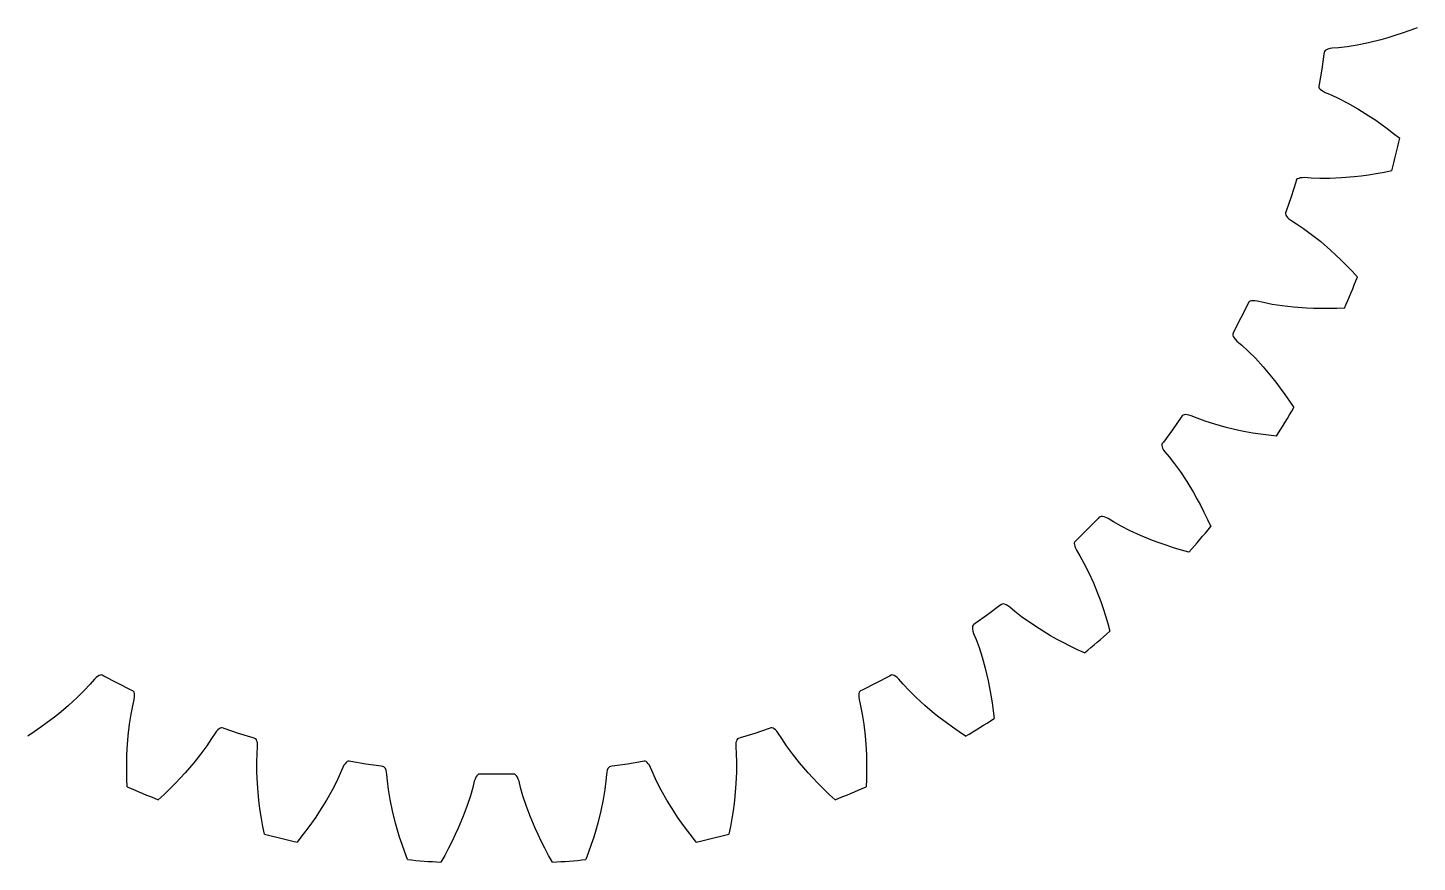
# Model space of a CAD drawing. Extents: x -31 to 91, y -31 to 31.
# Drawn here: x 44.03 to 91.35, y -31.44 to -3.04 of the extents above; entities that cross this region are included whole.
import ezdxf

# ---------------------------------------------------------------- set-up
doc = ezdxf.new("R2010")
doc.units = 0

msp = doc.modelspace()

# ---------------------------------------------------------------- linework, layer by layer
at = {"layer": 'layer0'}
for p, q in [((90.59, -3.306), (90.348, -3.379)), ((90.841, -3.224), (90.59, -3.306)), ((91.103, -3.133), (90.841, -3.224)), ((91.353, -3.04), (91.103, -3.133)), ((88.31, -3.767), (88.258, -3.79)), ((88.375, -3.749), (88.31, -3.767)), ((88.453, -3.736), (88.375, -3.749)), ((88.674, -3.716), (88.453, -3.736)), ((88.965, -3.682), (88.674, -3.716)), ((89.305, -3.628), (88.965, -3.682)), ((89.69, -3.55), (89.305, -3.628)), ((90.118, -3.444), (89.69, -3.55)), ((90.348, -3.379), (90.118, -3.444)), ((88.177, -3.935), (88.1, -4.451)), ((88.185, -3.875), (88.177, -3.935)), ((88.196, -3.844), (88.185, -3.875)), ((88.22, -3.815), (88.196, -3.844)), ((88.258, -3.79), (88.22, -3.815)), ((88.1, -4.451), (88.014, -4.964)), ((88.014, -4.964), (88.003, -5.024)), ((88.003, -5.024), (88.004, -5.057)), ((88.004, -5.057), (88.018, -5.092)), ((88.018, -5.092), (88.046, -5.128)), ((88.046, -5.128), (88.089, -5.165)), ((88.089, -5.165), (88.145, -5.202)), ((88.145, -5.202), (88.214, -5.239)), ((88.214, -5.239), (88.419, -5.326)), ((88.419, -5.326), (88.685, -5.449)), ((88.685, -5.449), (88.991, -5.605)), ((88.991, -5.605), (89.333, -5.799)), ((89.333, -5.799), (89.708, -6.032)), ((89.708, -6.032), (89.907, -6.164)), ((89.907, -6.164), (90.115, -6.309)), ((90.115, -6.309), (90.328, -6.464)), ((90.328, -6.464), (90.549, -6.632)), ((90.549, -6.632), (90.758, -6.798)), ((89.957, -8.009), (89.696, -8.051)), ((90.23, -7.96), (89.957, -8.009)), ((90.491, -7.907), (90.23, -7.96)), ((87.214, -8.295), (87.058, -8.792)), ((87.232, -8.237), (87.214, -8.295)), ((87.247, -8.208), (87.232, -8.237)), ((87.276, -8.183), (87.247, -8.208)), ((87.318, -8.164), (87.276, -8.183)), ((87.372, -8.15), (87.318, -8.164)), ((87.439, -8.142), (87.372, -8.15)), ((87.518, -8.141), (87.439, -8.142)), ((87.74, -8.156), (87.518, -8.141)), ((88.032, -8.168), (87.74, -8.156)), ((88.376, -8.167), (88.032, -8.168)), ((88.769, -8.151), (88.376, -8.167)), ((89.208, -8.113), (88.769, -8.151)), ((89.446, -8.085), (89.208, -8.113)), ((89.696, -8.051), (89.446, -8.085)), ((87.058, -8.792), (86.892, -9.285)), ((86.872, -9.343), (86.868, -9.375)), ((86.868, -9.375), (86.877, -9.412)), ((86.892, -9.285), (86.872, -9.343)), ((86.877, -9.412), (86.899, -9.452)), ((86.899, -9.452), (86.935, -9.496)), ((86.935, -9.496), (86.984, -9.541)), ((86.984, -9.541), (87.047, -9.589)), ((87.047, -9.589), (87.236, -9.707)), ((87.236, -9.707), (87.48, -9.869)), ((87.48, -9.869), (87.758, -10.071)), ((87.758, -10.071), (88.065, -10.316)), ((88.065, -10.316), (88.399, -10.605)), ((88.399, -10.605), (88.575, -10.767)), ((88.575, -10.767), (88.757, -10.942)), ((88.757, -10.942), (88.944, -11.129)), ((88.944, -11.129), (89.135, -11.329)), ((89.135, -11.329), (89.316, -11.526)), ((85.581, -12.45), (85.349, -12.916)), ((85.608, -12.395), (85.581, -12.45)), ((85.628, -12.369), (85.608, -12.395)), ((85.66, -12.349), (85.628, -12.369)), ((85.704, -12.337), (85.66, -12.349)), ((85.76, -12.331), (85.704, -12.337)), ((85.827, -12.334), (85.76, -12.331)), ((85.906, -12.345), (85.827, -12.334)), ((86.122, -12.395), (85.906, -12.345)), ((86.409, -12.453), (86.122, -12.395)), ((86.749, -12.506), (86.409, -12.453)), ((87.139, -12.551), (86.749, -12.506)), ((87.58, -12.582), (87.139, -12.551)), ((87.819, -12.592), (87.58, -12.582)), ((88.071, -12.597), (87.819, -12.592)), ((88.335, -12.597), (88.071, -12.597)), ((88.612, -12.591), (88.335, -12.597)), ((88.879, -12.58), (88.612, -12.591)), ((85.349, -12.916), (85.109, -13.378)), ((85.08, -13.431), (85.07, -13.463)), ((85.07, -13.463), (85.073, -13.501)), ((85.073, -13.501), (85.089, -13.544)), ((85.109, -13.378), (85.08, -13.431)), ((85.089, -13.544), (85.118, -13.592)), ((85.118, -13.592), (85.159, -13.645)), ((85.159, -13.645), (85.215, -13.702)), ((85.215, -13.702), (85.382, -13.848)), ((85.382, -13.848), (85.597, -14.046)), ((85.597, -14.046), (85.84, -14.29)), ((85.84, -14.29), (86.106, -14.579)), ((86.106, -14.579), (86.39, -14.917)), ((86.39, -14.917), (86.539, -15.104)), ((86.539, -15.104), (86.691, -15.306)), ((86.691, -15.306), (86.846, -15.52)), ((86.846, -15.52), (87.004, -15.747)), ((87.004, -15.747), (87.152, -15.97)), ((83.319, -16.298), (83.017, -16.722)), ((83.353, -16.249), (83.319, -16.298)), ((83.377, -16.226), (83.353, -16.249)), ((83.412, -16.211), (83.377, -16.226)), ((83.458, -16.206), (83.412, -16.211)), ((83.514, -16.209), (83.458, -16.206)), ((83.58, -16.223), (83.514, -16.209)), ((83.655, -16.246), (83.58, -16.223)), ((83.862, -16.329), (83.655, -16.246)), ((84.136, -16.431), (83.862, -16.329)), ((84.463, -16.536), (84.136, -16.431)), ((84.842, -16.642), (84.463, -16.536)), ((83.017, -16.722), (82.707, -17.141)), ((85.272, -16.742), (84.842, -16.642)), ((85.506, -16.789), (85.272, -16.742)), ((85.755, -16.833), (85.506, -16.789)), ((86.016, -16.874), (85.755, -16.833)), ((86.29, -16.912), (86.016, -16.874)), ((86.556, -16.942), (86.29, -16.912)), ((82.656, -17.219), (82.653, -17.257)), ((82.653, -17.257), (82.661, -17.302)), ((82.67, -17.189), (82.656, -17.219)), ((82.661, -17.302), (82.682, -17.354)), ((82.707, -17.141), (82.67, -17.189)), ((82.682, -17.354), (82.715, -17.413)), ((82.715, -17.413), (82.761, -17.477)), ((82.761, -17.477), (82.904, -17.648)), ((82.904, -17.648), (83.085, -17.877)), ((83.085, -17.877), (83.287, -18.156)), ((83.287, -18.156), (83.504, -18.484)), ((83.504, -18.484), (83.732, -18.861)), ((83.732, -18.861), (83.849, -19.07)), ((83.849, -19.07), (83.968, -19.293)), ((83.968, -19.293), (84.088, -19.528)), ((80.482, -19.746), (80.117, -20.117)), ((80.524, -19.702), (80.482, -19.746)), ((80.551, -19.683), (80.524, -19.702)), ((80.588, -19.674), (80.551, -19.683)), ((80.634, -19.676), (80.588, -19.674)), ((80.689, -19.688), (80.634, -19.676)), ((80.752, -19.712), (80.689, -19.688)), ((80.823, -19.746), (80.752, -19.712)), ((81.014, -19.861), (80.823, -19.746)), ((81.269, -20.004), (81.014, -19.861)), ((84.088, -19.528), (84.208, -19.778)), ((84.208, -19.778), (84.319, -20.021)), ((80.117, -20.117), (79.746, -20.482)), ((81.575, -20.16), (81.269, -20.004)), ((81.933, -20.323), (81.575, -20.16)), ((82.342, -20.489), (81.933, -20.323)), ((79.683, -20.551), (79.674, -20.588)), ((79.674, -20.588), (79.676, -20.634)), ((79.676, -20.634), (79.688, -20.689)), ((79.702, -20.524), (79.683, -20.551)), ((79.688, -20.689), (79.712, -20.752)), ((79.746, -20.482), (79.702, -20.524)), ((79.712, -20.752), (79.746, -20.823)), ((82.566, -20.572), (82.342, -20.489)), ((82.805, -20.655), (82.566, -20.572)), ((83.056, -20.737), (82.805, -20.655)), ((83.321, -20.816), (83.056, -20.737)), ((83.578, -20.888), (83.321, -20.816)), ((79.746, -20.823), (79.861, -21.014)), ((79.861, -21.014), (80.004, -21.269)), ((80.004, -21.269), (80.16, -21.575)), ((80.16, -21.575), (80.323, -21.933)), ((80.323, -21.933), (80.489, -22.342)), ((77.141, -22.707), (76.722, -23.017)), ((77.189, -22.67), (77.141, -22.707)), ((77.219, -22.656), (77.189, -22.67)), ((77.257, -22.653), (77.219, -22.656)), ((77.302, -22.661), (77.257, -22.653)), ((77.354, -22.682), (77.302, -22.661)), ((77.413, -22.715), (77.354, -22.682)), ((80.489, -22.342), (80.572, -22.566)), ((80.572, -22.566), (80.655, -22.805)), ((76.722, -23.017), (76.298, -23.319)), ((77.477, -22.761), (77.413, -22.715)), ((77.648, -22.904), (77.477, -22.761)), ((77.877, -23.085), (77.648, -22.904)), ((78.156, -23.287), (77.877, -23.085)), ((80.655, -22.805), (80.737, -23.056)), ((80.737, -23.056), (80.816, -23.321)), ((76.211, -23.412), (76.206, -23.458)), ((76.206, -23.458), (76.209, -23.514)), ((76.209, -23.514), (76.223, -23.58)), ((76.226, -23.377), (76.211, -23.412)), ((76.223, -23.58), (76.246, -23.655)), ((76.249, -23.353), (76.226, -23.377)), ((76.246, -23.655), (76.329, -23.862)), ((76.298, -23.319), (76.249, -23.353)), ((78.484, -23.504), (78.156, -23.287)), ((78.861, -23.732), (78.484, -23.504)), ((80.816, -23.321), (80.888, -23.578)), ((76.329, -23.862), (76.431, -24.136)), ((79.07, -23.849), (78.861, -23.732)), ((79.293, -23.968), (79.07, -23.849)), ((79.528, -24.088), (79.293, -23.968)), ((79.778, -24.208), (79.528, -24.088)), ((76.431, -24.136), (76.536, -24.463)), ((76.536, -24.463), (76.642, -24.842)), ((80.021, -24.319), (79.778, -24.208)), ((46.499, -25.073), (46.456, -25.089)), ((46.537, -25.07), (46.499, -25.073)), ((46.569, -25.08), (46.537, -25.07)), ((46.622, -25.109), (46.569, -25.08)), ((73.431, -25.08), (73.378, -25.109)), ((73.463, -25.07), (73.431, -25.08)), ((73.501, -25.073), (73.463, -25.07)), ((73.544, -25.089), (73.501, -25.073)), ((76.642, -24.842), (76.742, -25.272)), ((46.152, -25.382), (45.954, -25.597)), ((46.298, -25.215), (46.152, -25.382)), ((46.355, -25.159), (46.298, -25.215)), ((46.408, -25.118), (46.355, -25.159)), ((46.456, -25.089), (46.408, -25.118)), ((47.084, -25.349), (46.622, -25.109)), ((47.55, -25.581), (47.084, -25.349)), ((72.916, -25.349), (72.45, -25.581)), ((73.378, -25.109), (72.916, -25.349)), ((73.592, -25.118), (73.544, -25.089)), ((73.645, -25.159), (73.592, -25.118)), ((73.702, -25.215), (73.645, -25.159)), ((73.848, -25.382), (73.702, -25.215)), ((74.046, -25.597), (73.848, -25.382)), ((76.742, -25.272), (76.789, -25.506)), ((76.789, -25.506), (76.833, -25.755)), ((45.71, -25.84), (45.421, -26.106)), ((45.954, -25.597), (45.71, -25.84)), ((47.605, -25.608), (47.55, -25.581)), ((47.631, -25.628), (47.605, -25.608)), ((47.605, -26.122), (47.655, -25.906)), ((47.651, -25.66), (47.631, -25.628)), ((47.663, -25.704), (47.651, -25.66)), ((47.655, -25.906), (47.666, -25.827)), ((47.669, -25.76), (47.663, -25.704)), ((47.666, -25.827), (47.669, -25.76)), ((72.337, -25.704), (72.331, -25.76)), ((72.331, -25.76), (72.334, -25.827)), ((72.334, -25.827), (72.345, -25.906)), ((72.349, -25.66), (72.337, -25.704)), ((72.345, -25.906), (72.395, -26.122)), ((72.369, -25.628), (72.349, -25.66)), ((72.395, -25.608), (72.369, -25.628)), ((72.45, -25.581), (72.395, -25.608)), ((74.29, -25.84), (74.046, -25.597)), ((74.579, -26.106), (74.29, -25.84)), ((76.833, -25.755), (76.874, -26.016)), ((76.874, -26.016), (76.912, -26.29)), ((45.083, -26.39), (44.896, -26.539)), ((45.421, -26.106), (45.083, -26.39)), ((47.494, -26.749), (47.547, -26.409)), ((47.547, -26.409), (47.605, -26.122)), ((72.395, -26.122), (72.453, -26.409)), ((72.453, -26.409), (72.506, -26.749)), ((74.917, -26.39), (74.579, -26.106)), ((75.104, -26.539), (74.917, -26.39)), ((76.912, -26.29), (76.942, -26.556)), ((44.48, -26.846), (44.253, -27.004)), ((44.694, -26.691), (44.48, -26.846)), ((44.896, -26.539), (44.694, -26.691)), ((47.449, -27.139), (47.494, -26.749)), ((50.504, -26.935), (50.459, -26.984)), ((50.548, -26.899), (50.504, -26.935)), ((50.588, -26.877), (50.548, -26.899)), ((50.625, -26.868), (50.588, -26.877)), ((50.657, -26.872), (50.625, -26.868)), ((50.715, -26.892), (50.657, -26.872)), ((51.208, -27.058), (50.715, -26.892)), ((69.285, -26.892), (68.792, -27.058)), ((69.343, -26.872), (69.285, -26.892)), ((69.375, -26.868), (69.343, -26.872)), ((69.412, -26.877), (69.375, -26.868)), ((69.452, -26.899), (69.412, -26.877)), ((69.496, -26.935), (69.452, -26.899)), ((69.541, -26.984), (69.496, -26.935)), ((72.506, -26.749), (72.551, -27.139)), ((75.306, -26.691), (75.104, -26.539)), ((75.52, -26.846), (75.306, -26.691)), ((75.747, -27.004), (75.52, -26.846)), ((44.253, -27.004), (44.03, -27.152)), ((47.418, -27.58), (47.449, -27.139)), ((50.293, -27.236), (50.131, -27.48)), ((50.411, -27.047), (50.293, -27.236)), ((50.459, -26.984), (50.411, -27.047)), ((51.705, -27.214), (51.208, -27.058)), ((51.763, -27.232), (51.705, -27.214)), ((51.792, -27.247), (51.763, -27.232)), ((51.817, -27.276), (51.792, -27.247)), ((51.836, -27.318), (51.817, -27.276)), ((51.85, -27.372), (51.836, -27.318)), ((51.858, -27.439), (51.85, -27.372)), ((51.859, -27.518), (51.858, -27.439)), ((68.142, -27.439), (68.141, -27.518)), ((68.15, -27.372), (68.142, -27.439)), ((68.164, -27.318), (68.15, -27.372)), ((68.183, -27.276), (68.164, -27.318)), ((68.208, -27.247), (68.183, -27.276)), ((68.237, -27.232), (68.208, -27.247)), ((68.295, -27.214), (68.237, -27.232)), ((68.792, -27.058), (68.295, -27.214)), ((69.589, -27.047), (69.541, -26.984)), ((69.707, -27.236), (69.589, -27.047)), ((69.869, -27.48), (69.707, -27.236)), ((72.551, -27.139), (72.582, -27.58)), ((75.97, -27.152), (75.747, -27.004)), ((47.403, -28.071), (47.408, -27.819)), ((47.408, -27.819), (47.418, -27.58)), ((49.929, -27.758), (49.684, -28.065)), ((50.131, -27.48), (49.929, -27.758)), ((51.832, -28.032), (51.844, -27.74)), ((51.844, -27.74), (51.859, -27.518)), ((68.141, -27.518), (68.156, -27.74)), ((68.156, -27.74), (68.168, -28.032)), ((70.071, -27.758), (69.869, -27.48)), ((70.316, -28.065), (70.071, -27.758)), ((72.582, -27.58), (72.592, -27.819)), ((72.592, -27.819), (72.597, -28.071)), ((47.403, -28.335), (47.403, -28.071)), ((47.409, -28.612), (47.403, -28.335)), ((49.684, -28.065), (49.395, -28.399)), ((51.833, -28.376), (51.832, -28.032)), ((51.849, -28.769), (51.833, -28.376)), ((54.761, -28.214), (54.674, -28.419)), ((54.798, -28.145), (54.761, -28.214)), ((54.835, -28.089), (54.798, -28.145)), ((54.872, -28.046), (54.835, -28.089)), ((54.908, -28.018), (54.872, -28.046)), ((54.943, -28.004), (54.908, -28.018)), ((54.976, -28.003), (54.943, -28.004)), ((55.036, -28.014), (54.976, -28.003)), ((55.549, -28.1), (55.036, -28.014)), ((56.065, -28.177), (55.549, -28.1)), ((56.125, -28.185), (56.065, -28.177)), ((56.156, -28.196), (56.125, -28.185)), ((56.185, -28.22), (56.156, -28.196)), ((56.21, -28.258), (56.185, -28.22)), ((56.233, -28.31), (56.21, -28.258)), ((56.251, -28.375), (56.233, -28.31)), ((56.264, -28.453), (56.251, -28.375)), ((63.749, -28.375), (63.736, -28.453)), ((63.767, -28.31), (63.749, -28.375)), ((63.79, -28.258), (63.767, -28.31)), ((63.815, -28.22), (63.79, -28.258)), ((63.844, -28.196), (63.815, -28.22)), ((63.875, -28.185), (63.844, -28.196)), ((63.935, -28.177), (63.875, -28.185)), ((64.451, -28.1), (63.935, -28.177)), ((64.964, -28.014), (64.451, -28.1)), ((65.024, -28.003), (64.964, -28.014)), ((65.057, -28.004), (65.024, -28.003)), ((65.092, -28.018), (65.057, -28.004)), ((65.128, -28.046), (65.092, -28.018)), ((65.165, -28.089), (65.128, -28.046)), ((65.202, -28.145), (65.165, -28.089)), ((65.239, -28.214), (65.202, -28.145)), ((65.326, -28.419), (65.239, -28.214)), ((68.167, -28.376), (68.151, -28.769)), ((68.168, -28.032), (68.167, -28.376)), ((70.605, -28.399), (70.316, -28.065)), ((72.597, -28.335), (72.591, -28.612)), ((72.597, -28.071), (72.597, -28.335)), ((47.42, -28.879), (47.409, -28.612)), ((49.058, -28.757), (48.871, -28.944)), ((49.233, -28.575), (49.058, -28.757)), ((49.395, -28.399), (49.233, -28.575)), ((51.887, -29.208), (51.849, -28.769)), ((54.551, -28.685), (54.395, -28.991)), ((54.674, -28.419), (54.551, -28.685)), ((56.284, -28.674), (56.264, -28.453)), ((56.318, -28.965), (56.284, -28.674)), ((59.239, -28.687), (59.185, -28.903)), ((59.264, -28.612), (59.239, -28.687)), ((59.292, -28.551), (59.264, -28.612)), ((59.322, -28.503), (59.292, -28.551)), ((59.354, -28.47), (59.322, -28.503)), ((59.386, -28.45), (59.354, -28.47)), ((59.419, -28.444), (59.386, -28.45)), ((59.479, -28.445), (59.419, -28.444)), ((60, -28.45), (59.479, -28.445)), ((60.521, -28.445), (60, -28.45)), ((60.581, -28.444), (60.521, -28.445)), ((60.614, -28.45), (60.581, -28.444)), ((60.646, -28.47), (60.614, -28.45)), ((60.678, -28.503), (60.646, -28.47)), ((60.708, -28.551), (60.678, -28.503)), ((60.736, -28.612), (60.708, -28.551)), ((60.761, -28.687), (60.736, -28.612)), ((60.815, -28.903), (60.761, -28.687)), ((63.716, -28.674), (63.682, -28.965)), ((63.736, -28.453), (63.716, -28.674)), ((65.449, -28.685), (65.326, -28.419)), ((65.605, -28.991), (65.449, -28.685)), ((68.151, -28.769), (68.113, -29.208)), ((70.767, -28.575), (70.605, -28.399)), ((70.942, -28.757), (70.767, -28.575)), ((71.129, -28.944), (70.942, -28.757)), ((72.591, -28.612), (72.58, -28.879)), ((48.671, -29.135), (48.474, -29.316)), ((48.871, -28.944), (48.671, -29.135)), ((51.915, -29.446), (51.887, -29.208)), ((54.201, -29.333), (53.968, -29.708)), ((54.395, -28.991), (54.201, -29.333)), ((56.372, -29.305), (56.318, -28.965)), ((56.45, -29.69), (56.372, -29.305)), ((59.106, -29.184), (58.999, -29.511)), ((59.185, -28.903), (59.106, -29.184)), ((60.894, -29.184), (60.815, -28.903)), ((61.001, -29.511), (60.894, -29.184)), ((63.628, -29.305), (63.55, -29.69)), ((63.682, -28.965), (63.628, -29.305)), ((65.799, -29.333), (65.605, -28.991)), ((66.032, -29.708), (65.799, -29.333)), ((68.113, -29.208), (68.085, -29.446)), ((71.329, -29.135), (71.129, -28.944)), ((71.526, -29.316), (71.329, -29.135)), ((51.949, -29.696), (51.915, -29.446)), ((51.991, -29.957), (51.949, -29.696)), ((53.968, -29.708), (53.836, -29.907)), ((56.556, -30.118), (56.45, -29.69)), ((58.999, -29.511), (58.862, -29.879)), ((61.138, -29.879), (61.001, -29.511)), ((63.55, -29.69), (63.444, -30.118)), ((66.164, -29.907), (66.032, -29.708)), ((68.051, -29.696), (68.009, -29.957)), ((68.085, -29.446), (68.051, -29.696)), ((52.04, -30.23), (51.991, -29.957)), ((52.093, -30.491), (52.04, -30.23)), ((53.691, -30.115), (53.536, -30.328)), ((53.836, -29.907), (53.691, -30.115)), ((56.621, -30.348), (56.556, -30.118)), ((58.69, -30.286), (58.59, -30.503)), ((58.862, -29.879), (58.69, -30.286)), ((61.31, -30.286), (61.138, -29.879)), ((61.41, -30.503), (61.31, -30.286)), ((63.444, -30.118), (63.379, -30.348)), ((66.309, -30.115), (66.164, -29.907)), ((66.464, -30.328), (66.309, -30.115)), ((67.96, -30.23), (67.907, -30.491)), ((68.009, -29.957), (67.96, -30.23)), ((53.368, -30.549), (53.202, -30.758)), ((53.536, -30.328), (53.368, -30.549)), ((56.694, -30.59), (56.621, -30.348)), ((56.776, -30.841), (56.694, -30.59)), ((58.48, -30.731), (58.36, -30.966)), ((58.59, -30.503), (58.48, -30.731)), ((61.52, -30.731), (61.41, -30.503)), ((61.64, -30.966), (61.52, -30.731)), ((63.306, -30.59), (63.224, -30.841)), ((63.379, -30.348), (63.306, -30.59)), ((66.632, -30.549), (66.464, -30.328)), ((66.798, -30.758), (66.632, -30.549)), ((56.867, -31.103), (56.776, -30.841)), ((56.96, -31.353), (56.867, -31.103)), ((58.229, -31.21), (58.098, -31.442)), ((58.36, -30.966), (58.229, -31.21)), ((61.771, -31.21), (61.64, -30.966)), ((61.902, -31.442), (61.771, -31.21)), ((63.133, -31.103), (63.04, -31.353)), ((63.224, -30.841), (63.133, -31.103))]:
    msp.add_line(p, q, dxfattribs=at)
for start, end in [(345.4624, 347.5376), (336.4624, 338.5376), (327.4624, 329.5376), (318.4624, 320.5376), (309.4624, 311.5376), (300.4624, 302.5376), (246.4624, 248.5376), (291.4624, 293.5376), (255.4624, 257.5376), (282.4624, 284.5376), (264.4624, 266.5376), (273.4624, 275.5376)]:
    msp.add_arc((60, 0), 31.5, start, end, dxfattribs=at)
at = {"layer": 'layer2'}
for p, q in [((90.59, -3.306), (90.348, -3.379)), ((90.841, -3.224), (90.59, -3.306)), ((91.103, -3.133), (90.841, -3.224)), ((91.353, -3.04), (91.103, -3.133)), ((88.31, -3.767), (88.258, -3.79)), ((88.375, -3.749), (88.31, -3.767)), ((88.453, -3.736), (88.375, -3.749)), ((88.674, -3.716), (88.453, -3.736)), ((88.965, -3.682), (88.674, -3.716)), ((89.305, -3.628), (88.965, -3.682)), ((89.69, -3.55), (89.305, -3.628)), ((90.118, -3.444), (89.69, -3.55)), ((90.348, -3.379), (90.118, -3.444)), ((88.177, -3.935), (88.1, -4.451)), ((88.185, -3.875), (88.177, -3.935)), ((88.196, -3.844), (88.185, -3.875)), ((88.22, -3.815), (88.196, -3.844)), ((88.258, -3.79), (88.22, -3.815)), ((88.1, -4.451), (88.014, -4.964)), ((88.014, -4.964), (88.003, -5.024)), ((88.003, -5.024), (88.004, -5.057)), ((88.004, -5.057), (88.018, -5.092)), ((88.018, -5.092), (88.046, -5.128)), ((88.046, -5.128), (88.089, -5.165)), ((88.089, -5.165), (88.145, -5.202)), ((88.145, -5.202), (88.214, -5.239)), ((88.214, -5.239), (88.419, -5.326)), ((88.419, -5.326), (88.685, -5.449)), ((88.685, -5.449), (88.991, -5.605)), ((88.991, -5.605), (89.333, -5.799)), ((89.333, -5.799), (89.708, -6.032)), ((89.708, -6.032), (89.907, -6.164)), ((89.907, -6.164), (90.115, -6.309)), ((90.115, -6.309), (90.328, -6.464)), ((90.328, -6.464), (90.549, -6.632)), ((90.549, -6.632), (90.758, -6.798)), ((89.957, -8.009), (89.696, -8.051)), ((90.23, -7.96), (89.957, -8.009)), ((90.491, -7.907), (90.23, -7.96)), ((87.214, -8.295), (87.058, -8.792)), ((87.232, -8.237), (87.214, -8.295)), ((87.247, -8.208), (87.232, -8.237)), ((87.276, -8.183), (87.247, -8.208)), ((87.318, -8.164), (87.276, -8.183)), ((87.372, -8.15), (87.318, -8.164)), ((87.439, -8.142), (87.372, -8.15)), ((87.518, -8.141), (87.439, -8.142)), ((87.74, -8.156), (87.518, -8.141)), ((88.032, -8.168), (87.74, -8.156)), ((88.376, -8.167), (88.032, -8.168)), ((88.769, -8.151), (88.376, -8.167)), ((89.208, -8.113), (88.769, -8.151)), ((89.446, -8.085), (89.208, -8.113)), ((89.696, -8.051), (89.446, -8.085)), ((87.058, -8.792), (86.892, -9.285)), ((86.872, -9.343), (86.868, -9.375)), ((86.868, -9.375), (86.877, -9.412)), ((86.892, -9.285), (86.872, -9.343)), ((86.877, -9.412), (86.899, -9.452)), ((86.899, -9.452), (86.935, -9.496)), ((86.935, -9.496), (86.984, -9.541)), ((86.984, -9.541), (87.047, -9.589)), ((87.047, -9.589), (87.236, -9.707)), ((87.236, -9.707), (87.48, -9.869)), ((87.48, -9.869), (87.758, -10.071)), ((87.758, -10.071), (88.065, -10.316)), ((88.065, -10.316), (88.399, -10.605)), ((88.399, -10.605), (88.575, -10.767)), ((88.575, -10.767), (88.757, -10.942)), ((88.757, -10.942), (88.944, -11.129)), ((88.944, -11.129), (89.135, -11.329)), ((89.135, -11.329), (89.316, -11.526)), ((85.581, -12.45), (85.349, -12.916)), ((85.608, -12.395), (85.581, -12.45)), ((85.628, -12.369), (85.608, -12.395)), ((85.66, -12.349), (85.628, -12.369)), ((85.704, -12.337), (85.66, -12.349)), ((85.76, -12.331), (85.704, -12.337)), ((85.827, -12.334), (85.76, -12.331)), ((85.906, -12.345), (85.827, -12.334)), ((86.122, -12.395), (85.906, -12.345)), ((86.409, -12.453), (86.122, -12.395)), ((86.749, -12.506), (86.409, -12.453)), ((87.139, -12.551), (86.749, -12.506)), ((87.58, -12.582), (87.139, -12.551)), ((87.819, -12.592), (87.58, -12.582)), ((88.071, -12.597), (87.819, -12.592)), ((88.335, -12.597), (88.071, -12.597)), ((88.612, -12.591), (88.335, -12.597)), ((88.879, -12.58), (88.612, -12.591)), ((85.349, -12.916), (85.109, -13.378)), ((85.08, -13.431), (85.07, -13.463)), ((85.07, -13.463), (85.073, -13.501)), ((85.073, -13.501), (85.089, -13.544)), ((85.109, -13.378), (85.08, -13.431)), ((85.089, -13.544), (85.118, -13.592)), ((85.118, -13.592), (85.159, -13.645)), ((85.159, -13.645), (85.215, -13.702)), ((85.215, -13.702), (85.382, -13.848)), ((85.382, -13.848), (85.597, -14.046)), ((85.597, -14.046), (85.84, -14.29)), ((85.84, -14.29), (86.106, -14.579)), ((86.106, -14.579), (86.39, -14.917)), ((86.39, -14.917), (86.539, -15.104)), ((86.539, -15.104), (86.691, -15.306)), ((86.691, -15.306), (86.846, -15.52)), ((86.846, -15.52), (87.004, -15.747)), ((87.004, -15.747), (87.152, -15.97)), ((83.319, -16.298), (83.017, -16.722)), ((83.353, -16.249), (83.319, -16.298)), ((83.377, -16.226), (83.353, -16.249)), ((83.412, -16.211), (83.377, -16.226)), ((83.458, -16.206), (83.412, -16.211)), ((83.514, -16.209), (83.458, -16.206)), ((83.58, -16.223), (83.514, -16.209)), ((83.655, -16.246), (83.58, -16.223)), ((83.862, -16.329), (83.655, -16.246)), ((84.136, -16.431), (83.862, -16.329)), ((84.463, -16.536), (84.136, -16.431)), ((84.842, -16.642), (84.463, -16.536)), ((83.017, -16.722), (82.707, -17.141)), ((85.272, -16.742), (84.842, -16.642)), ((85.506, -16.789), (85.272, -16.742)), ((85.755, -16.833), (85.506, -16.789)), ((86.016, -16.874), (85.755, -16.833)), ((86.29, -16.912), (86.016, -16.874)), ((86.556, -16.942), (86.29, -16.912)), ((82.656, -17.219), (82.653, -17.257)), ((82.653, -17.257), (82.661, -17.302)), ((82.67, -17.189), (82.656, -17.219)), ((82.661, -17.302), (82.682, -17.354)), ((82.707, -17.141), (82.67, -17.189)), ((82.682, -17.354), (82.715, -17.413)), ((82.715, -17.413), (82.761, -17.477)), ((82.761, -17.477), (82.904, -17.648)), ((82.904, -17.648), (83.085, -17.877)), ((83.085, -17.877), (83.287, -18.156)), ((83.287, -18.156), (83.504, -18.484)), ((83.504, -18.484), (83.732, -18.861)), ((83.732, -18.861), (83.849, -19.07)), ((83.849, -19.07), (83.968, -19.293)), ((83.968, -19.293), (84.088, -19.528)), ((80.482, -19.746), (80.117, -20.117)), ((80.524, -19.702), (80.482, -19.746)), ((80.551, -19.683), (80.524, -19.702)), ((80.588, -19.674), (80.551, -19.683)), ((80.634, -19.676), (80.588, -19.674)), ((80.689, -19.688), (80.634, -19.676)), ((80.752, -19.712), (80.689, -19.688)), ((80.823, -19.746), (80.752, -19.712)), ((81.014, -19.861), (80.823, -19.746)), ((81.269, -20.004), (81.014, -19.861)), ((84.088, -19.528), (84.208, -19.778)), ((84.208, -19.778), (84.319, -20.021)), ((80.117, -20.117), (79.746, -20.482)), ((81.575, -20.16), (81.269, -20.004)), ((81.933, -20.323), (81.575, -20.16)), ((82.342, -20.489), (81.933, -20.323)), ((79.683, -20.551), (79.674, -20.588)), ((79.674, -20.588), (79.676, -20.634)), ((79.676, -20.634), (79.688, -20.689)), ((79.702, -20.524), (79.683, -20.551)), ((79.688, -20.689), (79.712, -20.752)), ((79.746, -20.482), (79.702, -20.524)), ((79.712, -20.752), (79.746, -20.823)), ((82.566, -20.572), (82.342, -20.489)), ((82.805, -20.655), (82.566, -20.572)), ((83.056, -20.737), (82.805, -20.655)), ((83.321, -20.816), (83.056, -20.737)), ((83.578, -20.888), (83.321, -20.816)), ((79.746, -20.823), (79.861, -21.014)), ((79.861, -21.014), (80.004, -21.269)), ((80.004, -21.269), (80.16, -21.575)), ((80.16, -21.575), (80.323, -21.933)), ((80.323, -21.933), (80.489, -22.342)), ((77.141, -22.707), (76.722, -23.017)), ((77.189, -22.67), (77.141, -22.707)), ((77.219, -22.656), (77.189, -22.67)), ((77.257, -22.653), (77.219, -22.656)), ((77.302, -22.661), (77.257, -22.653)), ((77.354, -22.682), (77.302, -22.661)), ((77.413, -22.715), (77.354, -22.682)), ((80.489, -22.342), (80.572, -22.566)), ((80.572, -22.566), (80.655, -22.805)), ((76.722, -23.017), (76.298, -23.319)), ((77.477, -22.761), (77.413, -22.715)), ((77.648, -22.904), (77.477, -22.761)), ((77.877, -23.085), (77.648, -22.904)), ((78.156, -23.287), (77.877, -23.085)), ((80.655, -22.805), (80.737, -23.056)), ((80.737, -23.056), (80.816, -23.321)), ((76.211, -23.412), (76.206, -23.458)), ((76.206, -23.458), (76.209, -23.514)), ((76.209, -23.514), (76.223, -23.58)), ((76.226, -23.377), (76.211, -23.412)), ((76.223, -23.58), (76.246, -23.655)), ((76.249, -23.353), (76.226, -23.377)), ((76.246, -23.655), (76.329, -23.862)), ((76.298, -23.319), (76.249, -23.353)), ((78.484, -23.504), (78.156, -23.287)), ((78.861, -23.732), (78.484, -23.504)), ((80.816, -23.321), (80.888, -23.578)), ((76.329, -23.862), (76.431, -24.136)), ((79.07, -23.849), (78.861, -23.732)), ((79.293, -23.968), (79.07, -23.849)), ((79.528, -24.088), (79.293, -23.968)), ((79.778, -24.208), (79.528, -24.088)), ((76.431, -24.136), (76.536, -24.463)), ((76.536, -24.463), (76.642, -24.842)), ((80.021, -24.319), (79.778, -24.208)), ((46.499, -25.073), (46.456, -25.089)), ((46.537, -25.07), (46.499, -25.073)), ((46.569, -25.08), (46.537, -25.07)), ((46.622, -25.109), (46.569, -25.08)), ((73.431, -25.08), (73.378, -25.109)), ((73.463, -25.07), (73.431, -25.08)), ((73.501, -25.073), (73.463, -25.07)), ((73.544, -25.089), (73.501, -25.073)), ((76.642, -24.842), (76.742, -25.272)), ((46.152, -25.382), (45.954, -25.597)), ((46.298, -25.215), (46.152, -25.382)), ((46.355, -25.159), (46.298, -25.215)), ((46.408, -25.118), (46.355, -25.159)), ((46.456, -25.089), (46.408, -25.118)), ((47.084, -25.349), (46.622, -25.109)), ((47.55, -25.581), (47.084, -25.349)), ((72.916, -25.349), (72.45, -25.581)), ((73.378, -25.109), (72.916, -25.349)), ((73.592, -25.118), (73.544, -25.089)), ((73.645, -25.159), (73.592, -25.118)), ((73.702, -25.215), (73.645, -25.159)), ((73.848, -25.382), (73.702, -25.215)), ((74.046, -25.597), (73.848, -25.382)), ((76.742, -25.272), (76.789, -25.506)), ((76.789, -25.506), (76.833, -25.755)), ((45.71, -25.84), (45.421, -26.106)), ((45.954, -25.597), (45.71, -25.84)), ((47.605, -25.608), (47.55, -25.581)), ((47.631, -25.628), (47.605, -25.608)), ((47.605, -26.122), (47.655, -25.906)), ((47.651, -25.66), (47.631, -25.628)), ((47.663, -25.704), (47.651, -25.66)), ((47.655, -25.906), (47.666, -25.827)), ((47.669, -25.76), (47.663, -25.704)), ((47.666, -25.827), (47.669, -25.76)), ((72.337, -25.704), (72.331, -25.76)), ((72.331, -25.76), (72.334, -25.827)), ((72.334, -25.827), (72.345, -25.906)), ((72.349, -25.66), (72.337, -25.704)), ((72.345, -25.906), (72.395, -26.122)), ((72.369, -25.628), (72.349, -25.66)), ((72.395, -25.608), (72.369, -25.628)), ((72.45, -25.581), (72.395, -25.608)), ((74.29, -25.84), (74.046, -25.597)), ((74.579, -26.106), (74.29, -25.84)), ((76.833, -25.755), (76.874, -26.016)), ((76.874, -26.016), (76.912, -26.29)), ((45.083, -26.39), (44.896, -26.539)), ((45.421, -26.106), (45.083, -26.39)), ((47.494, -26.749), (47.547, -26.409)), ((47.547, -26.409), (47.605, -26.122)), ((72.395, -26.122), (72.453, -26.409)), ((72.453, -26.409), (72.506, -26.749)), ((74.917, -26.39), (74.579, -26.106)), ((75.104, -26.539), (74.917, -26.39)), ((76.912, -26.29), (76.942, -26.556)), ((44.48, -26.846), (44.253, -27.004)), ((44.694, -26.691), (44.48, -26.846)), ((44.896, -26.539), (44.694, -26.691)), ((47.449, -27.139), (47.494, -26.749)), ((50.504, -26.935), (50.459, -26.984)), ((50.548, -26.899), (50.504, -26.935)), ((50.588, -26.877), (50.548, -26.899)), ((50.625, -26.868), (50.588, -26.877)), ((50.657, -26.872), (50.625, -26.868)), ((50.715, -26.892), (50.657, -26.872)), ((51.208, -27.058), (50.715, -26.892)), ((69.285, -26.892), (68.792, -27.058)), ((69.343, -26.872), (69.285, -26.892)), ((69.375, -26.868), (69.343, -26.872)), ((69.412, -26.877), (69.375, -26.868)), ((69.452, -26.899), (69.412, -26.877)), ((69.496, -26.935), (69.452, -26.899)), ((69.541, -26.984), (69.496, -26.935)), ((72.506, -26.749), (72.551, -27.139)), ((75.306, -26.691), (75.104, -26.539)), ((75.52, -26.846), (75.306, -26.691)), ((75.747, -27.004), (75.52, -26.846)), ((44.253, -27.004), (44.03, -27.152)), ((47.418, -27.58), (47.449, -27.139)), ((50.293, -27.236), (50.131, -27.48)), ((50.411, -27.047), (50.293, -27.236)), ((50.459, -26.984), (50.411, -27.047)), ((51.705, -27.214), (51.208, -27.058)), ((51.763, -27.232), (51.705, -27.214)), ((51.792, -27.247), (51.763, -27.232)), ((51.817, -27.276), (51.792, -27.247)), ((51.836, -27.318), (51.817, -27.276)), ((51.85, -27.372), (51.836, -27.318)), ((51.858, -27.439), (51.85, -27.372)), ((51.859, -27.518), (51.858, -27.439)), ((68.142, -27.439), (68.141, -27.518)), ((68.15, -27.372), (68.142, -27.439)), ((68.164, -27.318), (68.15, -27.372)), ((68.183, -27.276), (68.164, -27.318)), ((68.208, -27.247), (68.183, -27.276)), ((68.237, -27.232), (68.208, -27.247)), ((68.295, -27.214), (68.237, -27.232)), ((68.792, -27.058), (68.295, -27.214)), ((69.589, -27.047), (69.541, -26.984)), ((69.707, -27.236), (69.589, -27.047)), ((69.869, -27.48), (69.707, -27.236)), ((72.551, -27.139), (72.582, -27.58)), ((75.97, -27.152), (75.747, -27.004)), ((47.403, -28.071), (47.408, -27.819)), ((47.408, -27.819), (47.418, -27.58)), ((49.929, -27.758), (49.684, -28.065)), ((50.131, -27.48), (49.929, -27.758)), ((51.832, -28.032), (51.844, -27.74)), ((51.844, -27.74), (51.859, -27.518)), ((68.141, -27.518), (68.156, -27.74)), ((68.156, -27.74), (68.168, -28.032)), ((70.071, -27.758), (69.869, -27.48)), ((70.316, -28.065), (70.071, -27.758)), ((72.582, -27.58), (72.592, -27.819)), ((72.592, -27.819), (72.597, -28.071)), ((47.403, -28.335), (47.403, -28.071)), ((47.409, -28.612), (47.403, -28.335)), ((49.684, -28.065), (49.395, -28.399)), ((51.833, -28.376), (51.832, -28.032)), ((51.849, -28.769), (51.833, -28.376)), ((54.761, -28.214), (54.674, -28.419)), ((54.798, -28.145), (54.761, -28.214)), ((54.835, -28.089), (54.798, -28.145)), ((54.872, -28.046), (54.835, -28.089)), ((54.908, -28.018), (54.872, -28.046)), ((54.943, -28.004), (54.908, -28.018)), ((54.976, -28.003), (54.943, -28.004)), ((55.036, -28.014), (54.976, -28.003)), ((55.549, -28.1), (55.036, -28.014)), ((56.065, -28.177), (55.549, -28.1)), ((56.125, -28.185), (56.065, -28.177)), ((56.156, -28.196), (56.125, -28.185)), ((56.185, -28.22), (56.156, -28.196)), ((56.21, -28.258), (56.185, -28.22)), ((56.233, -28.31), (56.21, -28.258)), ((56.251, -28.375), (56.233, -28.31)), ((56.264, -28.453), (56.251, -28.375)), ((63.749, -28.375), (63.736, -28.453)), ((63.767, -28.31), (63.749, -28.375)), ((63.79, -28.258), (63.767, -28.31)), ((63.815, -28.22), (63.79, -28.258)), ((63.844, -28.196), (63.815, -28.22)), ((63.875, -28.185), (63.844, -28.196)), ((63.935, -28.177), (63.875, -28.185)), ((64.451, -28.1), (63.935, -28.177)), ((64.964, -28.014), (64.451, -28.1)), ((65.024, -28.003), (64.964, -28.014)), ((65.057, -28.004), (65.024, -28.003)), ((65.092, -28.018), (65.057, -28.004)), ((65.128, -28.046), (65.092, -28.018)), ((65.165, -28.089), (65.128, -28.046)), ((65.202, -28.145), (65.165, -28.089)), ((65.239, -28.214), (65.202, -28.145)), ((65.326, -28.419), (65.239, -28.214)), ((68.167, -28.376), (68.151, -28.769)), ((68.168, -28.032), (68.167, -28.376)), ((70.605, -28.399), (70.316, -28.065)), ((72.597, -28.335), (72.591, -28.612)), ((72.597, -28.071), (72.597, -28.335)), ((47.42, -28.879), (47.409, -28.612)), ((49.058, -28.757), (48.871, -28.944)), ((49.233, -28.575), (49.058, -28.757)), ((49.395, -28.399), (49.233, -28.575)), ((51.887, -29.208), (51.849, -28.769)), ((54.551, -28.685), (54.395, -28.991)), ((54.674, -28.419), (54.551, -28.685)), ((56.284, -28.674), (56.264, -28.453)), ((56.318, -28.965), (56.284, -28.674)), ((59.239, -28.687), (59.185, -28.903)), ((59.264, -28.612), (59.239, -28.687)), ((59.292, -28.551), (59.264, -28.612)), ((59.322, -28.503), (59.292, -28.551)), ((59.354, -28.47), (59.322, -28.503)), ((59.386, -28.45), (59.354, -28.47)), ((59.419, -28.444), (59.386, -28.45)), ((59.479, -28.445), (59.419, -28.444)), ((60, -28.45), (59.479, -28.445)), ((60.521, -28.445), (60, -28.45)), ((60.581, -28.444), (60.521, -28.445)), ((60.614, -28.45), (60.581, -28.444)), ((60.646, -28.47), (60.614, -28.45)), ((60.678, -28.503), (60.646, -28.47)), ((60.708, -28.551), (60.678, -28.503)), ((60.736, -28.612), (60.708, -28.551)), ((60.761, -28.687), (60.736, -28.612)), ((60.815, -28.903), (60.761, -28.687)), ((63.716, -28.674), (63.682, -28.965)), ((63.736, -28.453), (63.716, -28.674)), ((65.449, -28.685), (65.326, -28.419)), ((65.605, -28.991), (65.449, -28.685)), ((68.151, -28.769), (68.113, -29.208)), ((70.767, -28.575), (70.605, -28.399)), ((70.942, -28.757), (70.767, -28.575)), ((71.129, -28.944), (70.942, -28.757)), ((72.591, -28.612), (72.58, -28.879)), ((48.671, -29.135), (48.474, -29.316)), ((48.871, -28.944), (48.671, -29.135)), ((51.915, -29.446), (51.887, -29.208)), ((54.201, -29.333), (53.968, -29.708)), ((54.395, -28.991), (54.201, -29.333)), ((56.372, -29.305), (56.318, -28.965)), ((56.45, -29.69), (56.372, -29.305)), ((59.106, -29.184), (58.999, -29.511)), ((59.185, -28.903), (59.106, -29.184)), ((60.894, -29.184), (60.815, -28.903)), ((61.001, -29.511), (60.894, -29.184)), ((63.628, -29.305), (63.55, -29.69)), ((63.682, -28.965), (63.628, -29.305)), ((65.799, -29.333), (65.605, -28.991)), ((66.032, -29.708), (65.799, -29.333)), ((68.113, -29.208), (68.085, -29.446)), ((71.329, -29.135), (71.129, -28.944)), ((71.526, -29.316), (71.329, -29.135)), ((51.949, -29.696), (51.915, -29.446)), ((51.991, -29.957), (51.949, -29.696)), ((53.968, -29.708), (53.836, -29.907)), ((56.556, -30.118), (56.45, -29.69)), ((58.999, -29.511), (58.862, -29.879)), ((61.138, -29.879), (61.001, -29.511)), ((63.55, -29.69), (63.444, -30.118)), ((66.164, -29.907), (66.032, -29.708)), ((68.051, -29.696), (68.009, -29.957)), ((68.085, -29.446), (68.051, -29.696)), ((52.04, -30.23), (51.991, -29.957)), ((52.093, -30.491), (52.04, -30.23)), ((53.691, -30.115), (53.536, -30.328)), ((53.836, -29.907), (53.691, -30.115)), ((56.621, -30.348), (56.556, -30.118)), ((58.69, -30.286), (58.59, -30.503)), ((58.862, -29.879), (58.69, -30.286)), ((61.31, -30.286), (61.138, -29.879)), ((61.41, -30.503), (61.31, -30.286)), ((63.444, -30.118), (63.379, -30.348)), ((66.309, -30.115), (66.164, -29.907)), ((66.464, -30.328), (66.309, -30.115)), ((67.96, -30.23), (67.907, -30.491)), ((68.009, -29.957), (67.96, -30.23)), ((53.368, -30.549), (53.202, -30.758)), ((53.536, -30.328), (53.368, -30.549)), ((56.694, -30.59), (56.621, -30.348)), ((56.776, -30.841), (56.694, -30.59)), ((58.48, -30.731), (58.36, -30.966)), ((58.59, -30.503), (58.48, -30.731)), ((61.52, -30.731), (61.41, -30.503)), ((61.64, -30.966), (61.52, -30.731)), ((63.306, -30.59), (63.224, -30.841)), ((63.379, -30.348), (63.306, -30.59)), ((66.632, -30.549), (66.464, -30.328)), ((66.798, -30.758), (66.632, -30.549)), ((56.867, -31.103), (56.776, -30.841)), ((56.96, -31.353), (56.867, -31.103)), ((58.229, -31.21), (58.098, -31.442)), ((58.36, -30.966), (58.229, -31.21)), ((61.771, -31.21), (61.64, -30.966)), ((61.902, -31.442), (61.771, -31.21)), ((63.133, -31.103), (63.04, -31.353)), ((63.224, -30.841), (63.133, -31.103))]:
    msp.add_line(p, q, dxfattribs=at)
for start, end in [(345.4624, 347.5376), (336.4624, 338.5376), (327.4624, 329.5376), (318.4624, 320.5376), (309.4624, 311.5376), (300.4624, 302.5376), (246.4624, 248.5376), (291.4624, 293.5376), (255.4624, 257.5376), (282.4624, 284.5376), (264.4624, 266.5376), (273.4624, 275.5376)]:
    msp.add_arc((60, 0), 31.5, start, end, dxfattribs=at)

doc.saveas('drawing.dxf')
